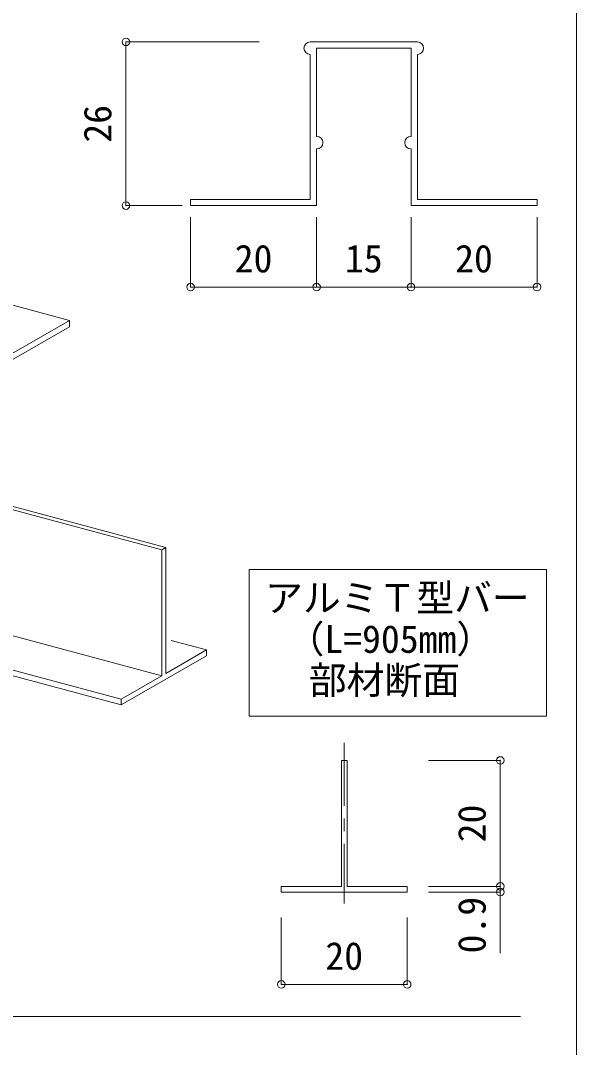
# Model space of a CAD drawing. Units: millimetres on the paper, enlarged 5 times, with parts at other scales. Extents: x -1379 to 1379, y -984 to 973.
# Drawn here: x 1158.2 to 1378.8, y -376.6 to 31 of the extents above; entities that cross this region are included whole.
import ezdxf
from ezdxf.enums import TextEntityAlignment as Align

# ---------------------------------------------------------------- set-up
doc = ezdxf.new("R2010")
doc.units = ezdxf.units.MM
doc.header["$LTSCALE"] = 5
doc.header["$PDMODE"] = 32
doc.header["$PDSIZE"] = 3
doc.linetypes.add('CHAIN1', pattern=[8, 5, -1, 1, -1])
for name, color, linetype, lineweight in [('0-3_太線２', 3, 'Continuous', 18), ('3-0_中心線', 3, 'Continuous', 18), ('3-1_中線', 7, 'Continuous', 18), ('3-2_太線１', 3, 'Continuous', 18), ('3-5_寸法', 4, 'Continuous', 9), ('3-6_文字', 3, 'Continuous', 18)]:
    doc.layers.add(name, color=color, linetype=linetype, lineweight=lineweight)
doc.styles.add('ＭＳ ゴシック', font='')
doc.styles.get('ＭＳ ゴシック').set_extended_font_data('MS Gothic')

msp = doc.modelspace()

# ---------------------------------------------------------------- linework, layer by layer
at = {"layer": '0-3_太線２'}
msp.add_line((1378.845, 972.675), (1378.845, -971.85), dxfattribs=at)
at = {"layer": '3-0_中心線', "color": 4, "linetype": 'CHAIN1', "lineweight": 9}
msp.add_line((1286.653, -255.717), (1286.653, -319.475), dxfattribs=at)
at = {"layer": '3-1_中線'}
for p, q in [((1315.678, 22.512), (1273.178, 22.512)), ((1275.678, 20.012), (1275.678, -14.988)), ((1313.178, 20.012), (1275.678, 20.012)), ((1313.178, 20.012), (1313.178, -14.988)), ((1315.678, 17.512), (1315.678, -39.988)), ((1275.678, -19.988), (1275.678, -42.488)), ((1313.178, -19.988), (1313.178, -42.488)), ((1315.678, -39.988), (1363.178, -39.988)), ((1363.178, -39.988), (1363.178, -42.488)), ((1225.678, -42.488), (1275.678, -42.488)), ((1363.178, -42.488), (1313.178, -42.488)), ((1136.23, -76.988), (1177.523, -88.053)), ((1177.523, -90.553), (1177.523, -88.053)), ((1214.273, -179.039), (1215.793, -178.161)), ((1214.273, -179.039), (1214.273, -229.039)), ((1215.793, -178.161), (1215.793, -228.161)), ((1215.793, -228.161), (1231.921, -218.85)), ((1231.921, -221.1), (1231.921, -218.85)), ((1198.146, -240.6), (1231.921, -221.1)), ((1198.146, -238.35), (1214.273, -229.039)), ((1198.146, -240.6), (1198.146, -238.35)), ((1285.528, -262.691), (1287.778, -262.691)), ((1285.528, -262.691), (1285.528, -312.691)), ((1287.778, -262.691), (1287.778, -312.691)), ((1261.653, -312.691), (1285.528, -312.691)), ((1287.778, -312.691), (1311.653, -312.691)), ((1261.653, -314.941), (1311.653, -314.941))]:
    msp.add_line(p, q, dxfattribs=at)
msp.add_lwpolyline([(1273.178, 17.512), (1273.178, -39.988), (1225.678, -39.988), (1225.678, -42.488)], dxfattribs=at)
msp.add_lwpolyline([(1248.94, -186.942), (1367, -186.942), (1367, -245.158), (1248.94, -245.158)], close=True, dxfattribs=at)
for centre, start, end in [((1273.178, 20.012), 90, 270), ((1315.678, 20.012), 270, 90), ((1275.678, -17.488), 270, 90), ((1313.178, -17.488), 90, 270)]:
    msp.add_arc(centre, 2.5, start, end, dxfattribs=at)
at = {"layer": '3-2_太線１'}
for p, q in [((1083.055, -142.594), (1177.523, -88.053)), ((1086.012, -143.386), (1177.523, -90.553)), ((1214.273, -179.039), (1039.373, -132.174)), ((1040.211, -131.114), (1215.793, -178.161)), ((1214.273, -229.039), (987.124, -168.174)), ((1198.146, -238.35), (970.996, -177.485)), ((1198.146, -240.6), (970.996, -179.735)), ((1231.921, -218.85), (1217.933, -215.102))]:
    msp.add_line(p, q, dxfattribs=at)
at = {"layer": '3-5_寸法'}
for p, q in [((1200.015, 22.512), (1200.015, -42.488)), ((1200.015, 22.512), (1252.835, 22.512)), ((1200.015, -42.488), (1222.27, -42.488)), ((1225.678, -74.782), (1225.678, -47.014)), ((1275.678, -74.782), (1275.678, -47.014)), ((1313.178, -74.782), (1313.178, -47.014)), ((1363.178, -74.782), (1363.178, -47.014)), ((1225.678, -74.782), (1275.678, -74.782)), ((1275.678, -74.782), (1313.178, -74.782)), ((1313.178, -74.782), (1363.178, -74.782)), ((1348.601, -262.691), (1320.146, -262.691)), ((1348.601, -312.691), (1320.146, -312.691)), ((1348.601, -339.178), (1348.601, -312.691)), ((1348.601, -314.941), (1320.146, -314.941)), ((1348.601, -314.941), (1320.146, -314.941)), ((1261.653, -351.563), (1261.653, -325.087)), ((1311.653, -351.563), (1311.653, -325.087)), ((1261.653, -351.563), (1311.653, -351.563))]:
    msp.add_line(p, q, dxfattribs=at)
msp.add_lwpolyline([(1348.601, -312.691), (1348.601, -262.691), (1320.146, -262.691)], dxfattribs=at)
at = {"layer": '3-5_寸法', "color": 3}
for p in [(1200.015, 22.512), (1200.015, -42.488), (1225.678, -74.782), (1275.678, -74.782), (1313.178, -74.782), (1363.178, -74.782), (1348.601, -262.691), (1348.601, -312.691), (1348.601, -314.941), (1261.653, -351.563), (1311.653, -351.563)]:
    msp.add_point(p, dxfattribs=at)
at = {"layer": '3-6_文字', "color": 7}
for p, q in [((1261.653, -312.691), (1261.653, -314.941)), ((1311.653, -312.691), (1311.653, -314.941)), ((733.685, -364.344), (1356.618, -364.344))]:
    msp.add_line(p, q, dxfattribs=at)

# ---------------------------------------------------------------- texts
at = {"layer": '3-5_寸法', "color": 7, "style": 'ＭＳ ゴシック'}
for s, p in [('26', (1197.515, -17.488)), ('20', (1346.101, -295.191)), ('0.9', (1346.101, -339.266))]:
    msp.add_text(s, height=11, rotation=90, dxfattribs=at).set_placement(p, align=Align.BOTTOM_LEFT)
for s, p in [('20', (1243.178, -72.282)), ('15', (1286.928, -72.282)), ('20', (1330.678, -72.282)), ('20', (1279.153, -349.063))]:
    msp.add_text(s, height=11, dxfattribs=at).set_placement(p, align=Align.BOTTOM_LEFT)
at = {"layer": '3-6_文字', "color": 7, "style": 'ＭＳ ゴシック'}
for s, p in [('アルミＴ型バー', (1255.246, -206.955)), ('（L=905mm）', (1263.763, -223.287)), ('部材断面', (1272.602, -239.619))]:
    msp.add_text(s, height=11, dxfattribs=at).set_placement(p, align=Align.BOTTOM_LEFT)

doc.saveas('drawing.dxf')
